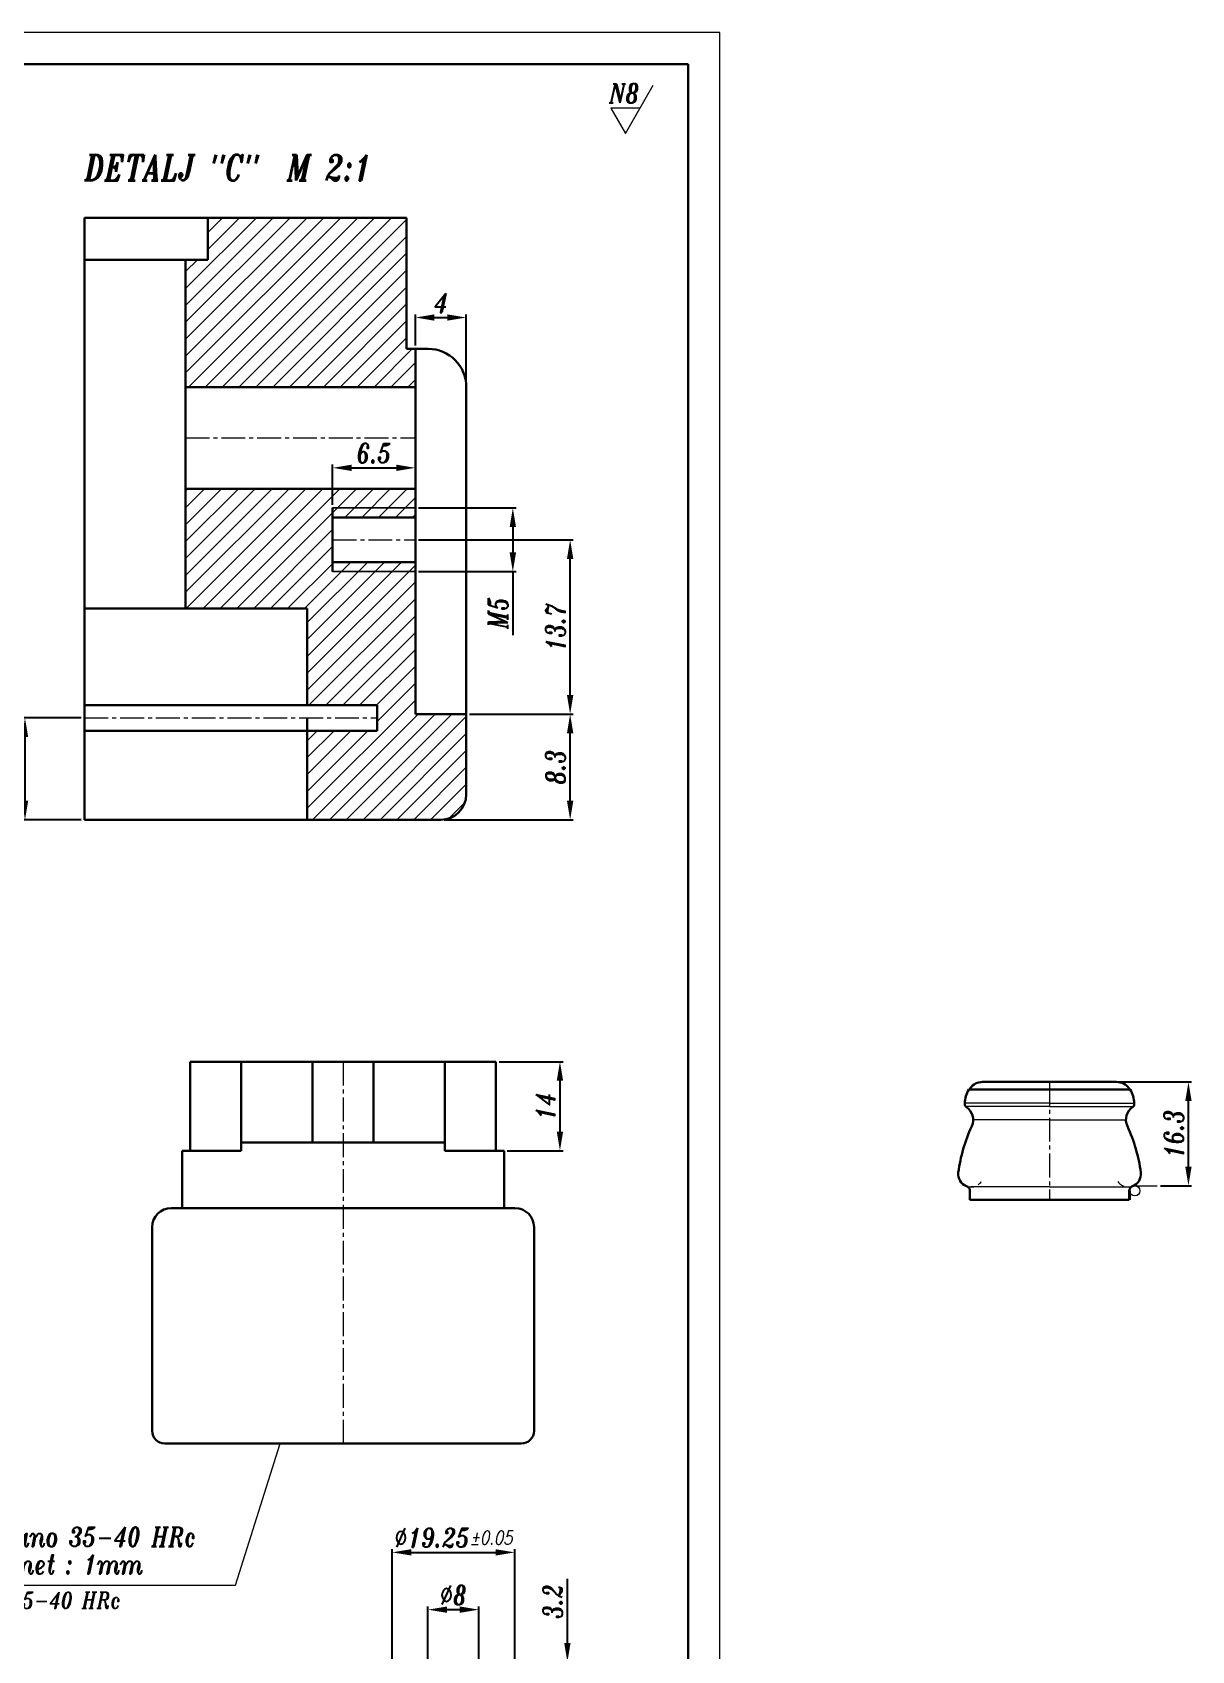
# Model space of a CAD drawing. Extents: x 43 to 414, y 17 to 437.
# Drawn here: x 231.7 to 413.8, y 182.3 to 436.6 of the extents above; entities that cross this region are included whole.
import ezdxf

# ---------------------------------------------------------------- set-up
doc = ezdxf.new("R2010")
doc.units = 0
doc.header["$LTSCALE"] = 5
doc.header["$MEASUREMENT"] = 0
doc.linetypes.add('CENTER2', pattern=[1.125, 0.75, -0.125, 0.125, -0.125])
doc.linetypes.add('HIDDEN', pattern=[0.375, 0.25, -0.125])
doc.layers.get('0').update_dxf_attribs({"linetype": 'CONTINUOUS', "lineweight": 15})
for name, color, linetype, lineweight in [('1', 1, 'CENTER2', 15), ('2', 2, 'HIDDEN', 15), ('3', 3, 'CONTINUOUS', 30), ('8', 250, 'CONTINUOUS', 15)]:
    doc.layers.add(name, color=color, linetype=linetype, lineweight=lineweight)
doc.layers.add('ENGLISH', color=197, linetype='CONTINUOUS')
doc.styles.add('ITALICT', font='italict', dxfattribs={"width": 0.8, "height": 3})
doc.dimstyles.get("Standard").update_dxf_attribs({"dimtxt": 3, "dimasz": 3, "dimexe": 0.5, "dimexo": 0.5, "dimgap": 0.8, "dimtad": 1, "dimdsep": 46, "dimtxsty": 'ITALICT', "dimcen": 0, "dimadec": 0, "dimazin": 2, "dimtfac": 1, "dimtmove": 0, "dimatfit": 3, "dimfxl": 1, "dimtolj": 1, "dimtzin": 0, "dimarcsym": 0})

# ---------------------------------------------------------------- blocks, each defined once
blk = doc.blocks.new('*D27')
at = {"color": 0, "lineweight": -2, "transparency": 16777216}
for p, q in [((305.01, 274.81), (315.08, 274.81)), ((314.58, 271.81), (314.58, 263.81)), ((306.31, 260.81), (315.08, 260.81))]:
    blk.add_line(p, q, dxfattribs=at)
at = {"color": 0, "transparency": 16777216}
for points in [[(314.08, 271.81), (315.08, 271.81), (314.58, 274.81)], [(314.08, 263.81), (315.08, 263.81), (314.58, 260.81)]]:
    blk.add_solid(points, dxfattribs=at)
at = {"color": 0, "transparency": 16777216, "insert": (312.28, 267.81), "char_height": 3, "attachment_point": 5, "rotation": 90, "style": 'ITALICT'}
blk.add_mtext('\\A1;14', dxfattribs=at)
blk = doc.blocks.new('*D35')
at = {"color": 0, "lineweight": -2, "transparency": 16777216}
for p, q in [((291.87, 387.33), (291.87, 392.25)), ((294.87, 391.75), (296.87, 391.75)), ((299.87, 381.33), (299.87, 392.25))]:
    blk.add_line(p, q, dxfattribs=at)
at = {"color": 0, "transparency": 16777216}
for points in [[(294.87, 392.25), (294.87, 391.25), (291.87, 391.75)], [(296.87, 392.25), (296.87, 391.25), (299.87, 391.75)]]:
    blk.add_solid(points, dxfattribs=at)
at = {"color": 0, "transparency": 16777216, "insert": (295.87, 394.05), "char_height": 3, "attachment_point": 5, "style": 'ITALICT'}
blk.add_mtext('\\A1;4', dxfattribs=at)
blk = doc.blocks.new('*D36')
at = {"color": 0, "lineweight": -2, "transparency": 16777216}
for p, q in [((300.37, 329.43), (316.68, 329.43)), ((316.18, 315.83), (316.18, 326.43)), ((296.37, 312.83), (316.68, 312.83))]:
    blk.add_line(p, q, dxfattribs=at)
at = {"color": 0, "transparency": 16777216}
for points in [[(315.68, 326.43), (316.68, 326.43), (316.18, 329.43)], [(315.68, 315.83), (316.68, 315.83), (316.18, 312.83)]]:
    blk.add_solid(points, dxfattribs=at)
at = {"color": 0, "transparency": 16777216, "insert": (313.88, 321.13), "char_height": 3, "attachment_point": 5, "rotation": 90, "style": 'ITALICT'}
blk.add_mtext('\\A1;8.3', dxfattribs=at)
blk = doc.blocks.new('*D37')
at = {"color": 0, "lineweight": -2, "transparency": 16777216}
for p, q in [((292.37, 356.83), (316.68, 356.83)), ((316.18, 332.43), (316.18, 353.83)), ((300.37, 329.43), (316.68, 329.43))]:
    blk.add_line(p, q, dxfattribs=at)
at = {"color": 0, "transparency": 16777216}
for points in [[(315.68, 353.83), (316.68, 353.83), (316.18, 356.83)], [(315.68, 332.43), (316.68, 332.43), (316.18, 329.43)]]:
    blk.add_solid(points, dxfattribs=at)
at = {"color": 0, "transparency": 16777216, "insert": (313.88, 343.13), "char_height": 3, "attachment_point": 5, "rotation": 90, "style": 'ITALICT'}
blk.add_mtext('\\A1;13.7', dxfattribs=at)
blk = doc.blocks.new('*D38')
at = {"color": 0, "lineweight": -2, "transparency": 16777216}
for p, q in [((292.37, 361.83), (307.68, 361.83)), ((307.18, 358.83), (307.18, 354.83)), ((292.37, 351.83), (307.68, 351.83)), ((307.18, 351.83), (307.18, 341.86))]:
    blk.add_line(p, q, dxfattribs=at)
at = {"color": 0, "transparency": 16777216}
for points in [[(306.68, 358.83), (307.68, 358.83), (307.18, 361.83)], [(306.68, 354.83), (307.68, 354.83), (307.18, 351.83)]]:
    blk.add_solid(points, dxfattribs=at)
at = {"color": 0, "transparency": 16777216, "insert": (304.88, 345.34), "char_height": 3, "attachment_point": 5, "rotation": 90, "style": 'ITALICT'}
blk.add_mtext('\\A1;M5', dxfattribs=at)
blk = doc.blocks.new('*D39')
at = {"color": 0, "lineweight": -2, "transparency": 16777216}
for p, q in [((278.87, 362.33), (278.87, 368.63)), ((281.87, 368.13), (288.87, 368.13))]:
    blk.add_line(p, q, dxfattribs=at)
at = {"color": 0, "transparency": 16777216}
for points in [[(281.87, 368.63), (281.87, 367.63), (278.87, 368.13)], [(288.87, 368.63), (288.87, 367.63), (291.87, 368.13)]]:
    blk.add_solid(points, dxfattribs=at)
at = {"color": 0, "transparency": 16777216, "insert": (285.37, 370.43), "char_height": 3, "attachment_point": 5, "style": 'ITALICT'}
blk.add_mtext('\\A1;6.5', dxfattribs=at)
blk = doc.blocks.new('*D40')
at = {"color": 0, "lineweight": -2, "transparency": 16777216}
for p, q in [((239.37, 328.83), (230.04, 328.83)), ((230.54, 315.83), (230.54, 325.83)), ((239.37, 312.83), (230.04, 312.83))]:
    blk.add_line(p, q, dxfattribs=at)
at = {"color": 0, "transparency": 16777216}
for points in [[(230.04, 325.83), (231.04, 325.83), (230.54, 328.83)], [(230.04, 315.83), (231.04, 315.83), (230.54, 312.83)]]:
    blk.add_solid(points, dxfattribs=at)
at = {"color": 0, "transparency": 16777216, "insert": (228.24, 320.83), "char_height": 3, "attachment_point": 5, "rotation": 90, "style": 'ITALICT'}
blk.add_mtext('\\A1;8', dxfattribs=at)
blk = doc.blocks.new('*D51')
at = {"color": 0, "lineweight": -2, "transparency": 16777216}
for p, q in [((288.22, 180.96), (288.22, 198.21)), ((291.22, 197.71), (304.47, 197.71)), ((307.47, 180.96), (307.47, 198.21))]:
    blk.add_line(p, q, dxfattribs=at)
at = {"color": 0, "transparency": 16777216}
for points in [[(291.22, 198.21), (291.22, 197.21), (288.22, 197.71)], [(304.47, 198.21), (304.47, 197.21), (307.47, 197.71)]]:
    blk.add_solid(points, dxfattribs=at)
at = {"color": 0, "transparency": 16777216, "insert": (297.85, 200.01), "char_height": 3, "attachment_point": 5, "style": 'ITALICT'}
blk.add_mtext('\\A1;%%c19.25{}{\\H0.71x;\\C3;%%p0.05}', dxfattribs=at)
blk = doc.blocks.new('*D52')
at = {"color": 0, "lineweight": -2, "transparency": 16777216}
for p, q in [((293.85, 180.96), (293.85, 189.21)), ((296.85, 188.71), (298.85, 188.71)), ((301.85, 180.96), (301.85, 189.21))]:
    blk.add_line(p, q, dxfattribs=at)
at = {"color": 0, "transparency": 16777216}
for points in [[(296.85, 189.21), (296.85, 188.21), (293.85, 188.71)], [(298.85, 189.21), (298.85, 188.21), (301.85, 188.71)]]:
    blk.add_solid(points, dxfattribs=at)
at = {"color": 0, "transparency": 16777216, "insert": (297.85, 191.01), "char_height": 3, "attachment_point": 5, "style": 'ITALICT'}
blk.add_mtext('\\A1;%%c8', dxfattribs=at)
blk = doc.blocks.new('*D54')
at = {"color": 0, "lineweight": -2, "transparency": 16777216}
for p, q in [((315.75, 183.46), (315.75, 193.55)), ((307.97, 180.46), (316.25, 180.46)), ((315.75, 177.26), (315.75, 180.46)), ((307.97, 177.26), (316.25, 177.26)), ((315.75, 174.26), (315.75, 171.26))]:
    blk.add_line(p, q, dxfattribs=at)
at = {"color": 0, "transparency": 16777216}
for points in [[(315.25, 183.46), (316.25, 183.46), (315.75, 180.46)], [(315.25, 174.26), (316.25, 174.26), (315.75, 177.26)]]:
    blk.add_solid(points, dxfattribs=at)
at = {"color": 0, "transparency": 16777216, "insert": (313.45, 190), "char_height": 3, "attachment_point": 5, "rotation": 90, "style": 'ITALICT'}
blk.add_mtext('\\A1;3.2', dxfattribs=at)
blk = doc.blocks.new('*D61')
at = {"color": 0, "lineweight": -2, "transparency": 16777216}
for p, q in [((392, 271.63), (413.82, 271.63)), ((413.32, 258.33), (413.32, 268.63)), ((408.91, 255.33), (413.82, 255.33))]:
    blk.add_line(p, q, dxfattribs=at)
at = {"color": 0, "transparency": 16777216}
for points in [[(412.82, 268.63), (413.82, 268.63), (413.32, 271.63)], [(412.82, 258.33), (413.82, 258.33), (413.32, 255.33)]]:
    blk.add_solid(points, dxfattribs=at)
at = {"color": 0, "transparency": 16777216, "insert": (411.02, 263.48), "char_height": 3, "attachment_point": 5, "rotation": 90, "style": 'ITALICT'}
blk.add_mtext('\\A1;16.3', dxfattribs=at)

msp = doc.modelspace()

# ---------------------------------------------------------------- hatches: boundary and pattern name
at = {"layer": '8'}
h = msp.add_hatch(dxfattribs=at)
h.set_pattern_fill('ANSI31', color=256, scale=15)
h.paths.add_polyline_path([(290.4675, 407.4296), (259.2675, 407.4296), (259.2675, 400.8296), (255.7675, 400.8296), (255.7675, 380.8296), (291.8675, 380.8296), (291.8675, 386.8296), (290.4675, 386.8296)])
edge = h.paths.add_edge_path()
edge.add_line((278.8675, 361.8296), (291.8675, 361.8296))
edge.add_line((291.8675, 361.8296), (291.8675, 364.8296))
edge.add_line((291.8675, 364.8296), (255.7675, 364.8296))
edge.add_line((255.7675, 364.8296), (255.7675, 346.0296))
edge.add_line((255.7675, 346.0296), (274.8675, 346.0296))
edge.add_line((274.8675, 346.0296), (274.8675, 330.8296))
edge.add_line((274.8675, 330.8296), (285.8675, 330.8296))
edge.add_line((285.8675, 330.8296), (285.8675, 326.8296))
edge.add_line((285.8675, 326.8296), (274.8675, 326.8296))
edge.add_line((274.8675, 326.8296), (274.8675, 312.8296))
edge.add_line((274.8675, 312.8296), (295.8675, 312.8296))
edge.add_arc((295.8675, 316.8296), 4, 270, 360)
edge.add_line((299.8675, 316.8296), (299.8675, 329.4296))
edge.add_line((299.8675, 329.4296), (291.8675, 329.4296))
edge.add_line((291.8675, 329.4296), (291.8675, 351.8296))
edge.add_line((291.8675, 351.8296), (278.8675, 351.8296))
edge.add_line((278.8675, 351.8296), (278.8675, 361.8296))
h.paths.add_polyline_path([(291.8675, 353.3296), (278.8675, 353.3296), (278.8675, 351.8296), (291.8675, 351.8296)], flags=17)
h.paths.add_polyline_path([(291.8675, 361.8296), (278.8675, 361.8296), (278.8675, 360.3296), (291.8675, 360.3296)], flags=17)

# ---------------------------------------------------------------- linework, layer by layer
at = {"linetype": 'ByBlock'}
for p, q in [((339.7086, 436.5588), (42.7086, 436.5588)), ((339.7086, 16.5588), (339.7086, 436.5588))]:
    msp.add_line(p, q, dxfattribs=at)
for p, q in [((324.8665, 420.6664), (329.2483, 428.2559)), ((327.158, 424.6353), (322.5751, 424.6353)), ((322.5751, 424.6353), (324.8665, 420.6664)), ((278.8675, 361.8296), (291.8675, 361.8296)), ((278.8675, 351.8296), (291.8675, 351.8296)), ((404.9002, 255.3304), (408.4073, 255.3304)), ((263.5884, 192.5811), (270.6248, 214.8124)), ((210.0824, 192.5811), (263.5884, 192.5811))]:
    msp.add_line(p, q)
at = {"color": 3, "lineweight": 0}
for p, q in [((290.4675, 407.4296), (239.8675, 407.4296)), ((259.2675, 407.4296), (259.2675, 400.8296)), ((290.4675, 386.8296), (290.4675, 407.4296)), ((291.8675, 386.8296), (290.4675, 386.8296)), ((291.8675, 380.8296), (291.8675, 386.8296)), ((255.7675, 380.8296), (291.8675, 380.8296)), ((291.8675, 364.8296), (264.046, 364.8296)), ((291.8675, 364.8296), (264.046, 364.8296)), ((291.8675, 361.8296), (291.8675, 364.8296)), ((291.8675, 361.8296), (291.8675, 364.8296)), ((291.8675, 360.3296), (291.8675, 361.8296)), ((278.8675, 360.3296), (291.8675, 360.3296)), ((291.8675, 353.3296), (278.8675, 353.3296)), ((291.8675, 351.8296), (291.8675, 353.3296)), ((291.8675, 329.4296), (291.8675, 351.8296)), ((291.8675, 329.4296), (291.8675, 351.8296)), ((299.8675, 329.4296), (291.8675, 329.4296)), ((299.8675, 329.4296), (291.8675, 329.4296)), ((299.8675, 316.8296), (299.8675, 329.4296)), ((299.8675, 327.8296), (299.8675, 329.4296)), ((299.8675, 316.8296), (299.8675, 323.8296))]:
    msp.add_line(p, q, dxfattribs=at)
at = {"color": 7, "lineweight": 0}
for p, q in [((291.8675, 361.8296), (278.8675, 361.8296)), ((278.8675, 361.8296), (291.8675, 361.8296)), ((278.8675, 361.8296), (291.8675, 361.8296)), ((278.8675, 351.8296), (291.8675, 351.8296)), ((291.8675, 351.8296), (278.8675, 351.8296)), ((291.8675, 351.8296), (278.8675, 351.8296))]:
    msp.add_line(p, q, dxfattribs=at)
msp.add_circle((404.9002, 254.5304), 0.8)
at = {"color": 3, "lineweight": 0}
msp.add_arc((295.8675, 316.8296), 4, 311.409622, 0, dxfattribs=at)
msp.add_arc((295.8675, 316.8296), 4, 311.409622, 0, dxfattribs=at)
at = {"layer": '1'}
for p, q in [((255.7675, 372.8296), (291.8675, 372.8296)), ((278.8675, 356.8296), (291.8675, 356.8296)), ((239.8675, 328.8296), (285.8675, 328.8296)), ((280.5079, 274.8124), (280.5079, 214.8124)), ((391.5002, 271.626), (391.5002, 253.126))]:
    msp.add_line(p, q, dxfattribs=at)
at = {"layer": '2'}
for centre, start, end in [((379.1502, 257.126), 250.166638, 324.619964), ((403.8502, 257.126), 215.380036, 289.833362)]:
    msp.add_arc(centre, 2, start, end, dxfattribs=at)
at = {"layer": '3', "linetype": 'ByBlock'}
for p, q in [((334.7086, 431.5588), (62.7086, 431.5588)), ((334.7086, 21.5588), (334.7086, 431.5588))]:
    msp.add_line(p, q, dxfattribs=at)
at = {"layer": '3'}
for p, q in [((239.8675, 407.4296), (290.4675, 407.4296)), ((239.8675, 407.4296), (239.8675, 312.8296)), ((259.2675, 407.4296), (259.2675, 400.8296)), ((290.4675, 407.4296), (290.4675, 386.8296)), ((239.8675, 400.8296), (259.2675, 400.8296)), ((255.7675, 400.8296), (255.7675, 346.0296)), ((290.4675, 386.8296), (293.8675, 386.8296)), ((291.8675, 386.8296), (291.8675, 329.4296)), ((255.7675, 380.8296), (291.8675, 380.8296)), ((299.8675, 380.8296), (299.8675, 316.8296)), ((255.7675, 364.8296), (291.8675, 364.8296)), ((278.8675, 361.8296), (278.8675, 351.8296)), ((278.8675, 360.3296), (291.8675, 360.3296)), ((278.8675, 353.3296), (291.8675, 353.3296)), ((239.8675, 346.0296), (274.8675, 346.0296)), ((274.8675, 346.0296), (274.8675, 330.8296)), ((239.8675, 330.8296), (285.8675, 330.8296)), ((285.8675, 330.8296), (285.8675, 326.8296)), ((274.8675, 328.8296), (274.8675, 312.8296)), ((291.8675, 329.4296), (299.8675, 329.4296)), ((239.8675, 326.8296), (285.8675, 326.8296)), ((239.8675, 312.8296), (295.8675, 312.8296)), ((280.5079, 274.8124), (256.5079, 274.8124)), ((256.5079, 274.8124), (256.5079, 260.8124)), ((264.5079, 274.8124), (264.5079, 260.8124)), ((275.7079, 274.8124), (275.7079, 262.1124)), ((280.5079, 274.8124), (304.5079, 274.8124)), ((285.3079, 274.8124), (285.3079, 262.1124)), ((296.5079, 274.8124), (296.5079, 260.8124)), ((304.5079, 274.8124), (304.5079, 260.8124)), ((391.5002, 270.426), (378.8272, 270.426)), ((391.5002, 271.626), (380.9628, 271.626)), ((391.5002, 271.626), (402.0377, 271.626)), ((391.5002, 270.426), (404.1733, 270.426)), ((378.2002, 268.276), (378.2002, 268.1147)), ((404.8002, 268.276), (404.8002, 268.1147)), ((280.5079, 262.1124), (264.5079, 262.1124)), ((280.5079, 262.1124), (296.5079, 262.1124)), ((264.5079, 260.8124), (255.2079, 260.8124)), ((255.2079, 260.8124), (255.2079, 251.8124)), ((296.5079, 260.8124), (305.8079, 260.8124)), ((305.8079, 260.8124), (305.8079, 251.8124)), ((379.0002, 253.126), (379.0002, 254.4921)), ((404.0002, 253.126), (404.0002, 254.4921)), ((404.1002, 253.126), (404.1002, 254.5304)), ((280.5079, 251.8124), (253.5079, 251.8124)), ((280.5079, 251.8124), (307.5079, 251.8124)), ((391.5002, 253.126), (379.0002, 253.126)), ((391.5002, 253.126), (404.0002, 253.126)), ((250.5079, 248.8124), (250.5079, 216.8124)), ((310.5079, 248.8124), (310.5079, 216.8124)), ((280.5079, 214.8124), (252.5079, 214.8124)), ((280.5079, 214.8124), (308.5079, 214.8124))]:
    msp.add_line(p, q, dxfattribs=at)
for centre, radius, start, end in [((293.8675, 380.8296), 6, 0, 90), ((295.8675, 316.8296), 4, 270, 0), ((382.2002, 268.276), 4, 147.486385, 180), ((382.2502, 268.276), 4, 143.576426, 147.486385), ((380.9628, 269.226), 2.4, 90, 143.576426), ((402.0377, 269.226), 2.4, 36.423574, 90), ((400.7502, 268.276), 4, 32.513615, 36.423574), ((400.8002, 268.276), 4, 0, 32.513615), ((378.7002, 268.1147), 0.5, 180, 236.514623), ((377.1002, 265.696), 2.4, 335.133808, 56.514623), ((405.9002, 265.696), 2.4, 123.485377, 204.866192), ((404.3002, 268.1147), 0.5, 303.485377, 0), ((401.96, 254.1743), 25, 155.133808, 172.626588), ((381.0404, 254.1743), 25, 7.373412, 24.866192), ((379.1502, 257.126), 2, 172.626588, 250.166638), ((403.8502, 257.126), 2, 289.833362, 7.373412), ((378.2002, 254.4921), 0.8, 360, 70.166638), ((404.8002, 254.4921), 0.8, 109.833362, 180), ((253.5079, 248.8124), 3, 90, 180), ((307.5079, 248.8124), 3, 0, 90), ((252.5079, 216.8124), 2, 180, 270), ((308.5079, 216.8124), 2, 270, 0)]:
    msp.add_arc(centre, radius, start, end, dxfattribs=at)
at = {"layer": '8'}
for p, q in [((391.5002, 268.276), (378.2002, 268.276)), ((391.5002, 267.776), (378.3324, 267.776)), ((391.5002, 268.276), (404.8002, 268.276)), ((391.5002, 267.776), (404.668, 267.776)), ((391.5002, 265.696), (379.5002, 265.696)), ((391.5002, 265.696), (403.5002, 265.696)), ((391.5002, 255.126), (379.1502, 255.126)), ((391.5002, 255.126), (403.8502, 255.126))]:
    msp.add_line(p, q, dxfattribs=at)

# ---------------------------------------------------------------- texts
at = {"style": 'ITALICT', "width": 0.8}
for s, height, p in [('N8', 3, (322.3334, 425.484)), ('DETALJ "C"  M 2:1', 4, (239.873, 413.2968)), ('metalizirano 35-40 HRc', 3, (212.0271, 198.6584)), ('debljina met : 1mm', 3, (212.0271, 194.3183))]:
    msp.add_text(s, height=height, dxfattribs=at).set_placement(p)
at = {"layer": 'ENGLISH', "style": 'ITALICT', "width": 0.8}
msp.add_text('colmonoy 35-40 HRc', height=2.6, dxfattribs=at).set_placement((211.5826, 188.87))

# ---------------------------------------------------------------- dimensions: what is measured, and where the dimension line sits
for base, p1, p2, override, picture, middle in [((299.8675, 391.7452), (291.8675, 386.8296), (299.8675, 380.8296), {"dimlfac": 0.5}, '*D35', (295.8675, 394.0452)), ((291.8675, 368.1343), (278.8675, 361.8296), (291.8675, 368.1343), {"dimlfac": 0.5}, '*D39', (285.3675, 370.4343)), ((301.8474, 188.7127), (293.8474, 180.4593), (301.8474, 180.4593), {"dimscale": 1, "dimpost": '%%c<>', "dimtmove": 0}, '*D52', (297.8474, 191.0127))]:
    dim = msp.add_linear_dim(base=base, p1=p1, p2=p2, dimstyle='Standard', override=override)
    dim.commit()
    dim.dimension.update_dxf_attribs({"geometry": picture, "text_midpoint": middle})
dim = msp.add_linear_dim(base=(307.1767, 361.8296), p1=(291.8675, 351.8296), p2=(291.8675, 361.8296), angle=90, text='M<>', dimstyle='Standard', override={"dimlfac": 0.5, "dimtmove": 0})
dim.commit()
dim.dimension.update_dxf_attribs({"geometry": '*D38', "text_midpoint": (307.1767, 345.3439), "dimtype": 160})
dim = msp.add_linear_dim(base=(316.1767, 356.8296), p1=(299.8675, 329.4296), p2=(291.8675, 356.8296), angle=90, dimstyle='Standard', override={"dimlfac": 0.5, "dimtmove": 0})
dim.commit()
dim.dimension.update_dxf_attribs({"geometry": '*D37', "text_midpoint": (316.1767, 343.1296), "dimtype": 160})
for base, p1, p2, override, picture, middle in [((230.5397, 328.8296), (239.8675, 312.8296), (239.8675, 328.8296), {"dimlfac": 0.5}, '*D40', (228.2397, 320.8296)), ((316.1767, 329.4296), (295.8675, 312.8296), (299.8675, 329.4296), {"dimlfac": 0.5}, '*D36', (313.8767, 321.1296)), ((413.3212, 271.626), (408.4073, 255.3304), (391.5002, 271.626), {"dimarcsym": 1}, '*D61', (411.0212, 263.4782)), ((315.7518, 180.4593), (307.4724, 177.2593), (307.4724, 180.4593), {"dimscale": 1}, '*D54', (313.4518, 190.0022))]:
    dim = msp.add_linear_dim(base=base, p1=p1, p2=p2, angle=90, dimstyle='Standard', override=override)
    dim.commit()
    dim.dimension.update_dxf_attribs({"geometry": picture, "text_midpoint": middle})
dim = msp.add_linear_dim(base=(314.5756, 260.8124), p1=(304.5079, 274.8124), p2=(305.8079, 260.8124), angle=90, dimstyle='Standard')
dim.commit()
dim.dimension.update_dxf_attribs({"geometry": '*D27', "text_midpoint": (312.2756, 267.8124)})
dim = msp.add_linear_dim(base=(307.4724, 197.7127), p1=(288.2224, 180.4593), p2=(307.4724, 180.4593), text='<>{}{\\H0.71x;\\C3;%%p0.05}', dimstyle='Standard', override={"dimscale": 1, "dimpost": '%%c<>', "dimtp": 0.05, "dimtm": 0.05, "dimtmove": 0})
dim.commit()
dim.dimension.update_dxf_attribs({"geometry": '*D51', "text_midpoint": (297.8474, 197.7127), "dimtype": 160})

doc.saveas('drawing.dxf')
